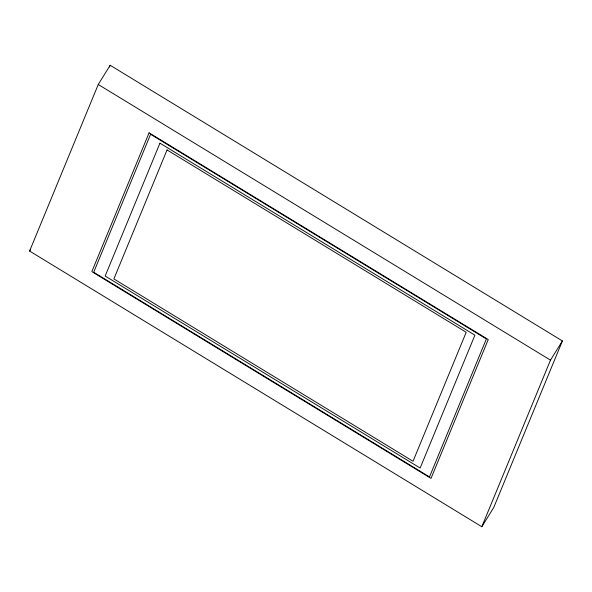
<?xml version="1.0" encoding="UTF-8"?>
<svg xmlns="http://www.w3.org/2000/svg" width="592" height="592" viewBox="0 0 592 592"><rect width="100%" height="100%" fill="white"/><g stroke="black" fill="none" stroke-linecap="round" stroke-linejoin="round"><path stroke-width="0.89" d="M29.6 251.06L98.257 84.486L110.179 65.283L562.4 340.94L493.743 507.514L481.821 526.717L29.6 251.06L30.555 249.528M109.476 66.992L110.179 65.283M481.821 526.717L550.479 360.136L562.4 340.94M98.257 84.486L550.479 360.136M149.066 132.823L91.849 271.639L431.013 478.373L488.23 339.564L149.066 132.823M150.59 134.273L93.714 272.253L429.489 476.923L486.365 338.942L150.59 134.273M159.936 143.16L105.169 276.042L420.142 468.028L474.91 335.153L159.936 143.16M167.055 149.931L113.886 278.921L413.031 461.264L466.193 332.275L167.048 149.931"/></g></svg>
